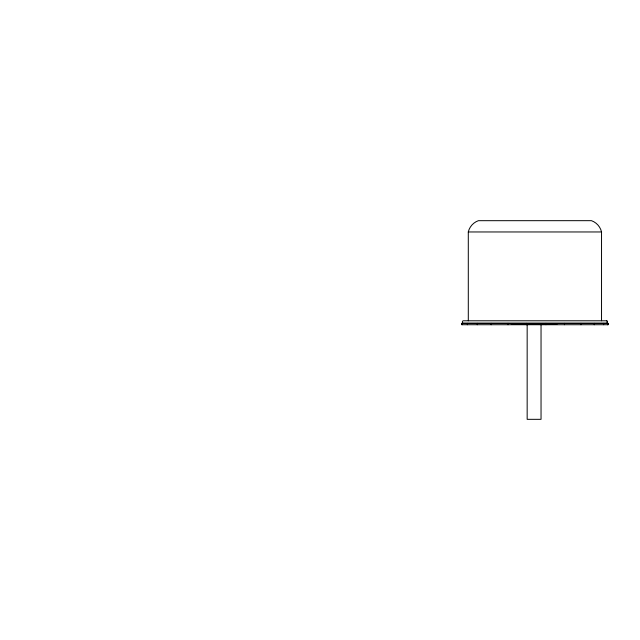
<?xml version="1.0" encoding="UTF-8"?>
<svg xmlns="http://www.w3.org/2000/svg" width="640" height="640" viewBox="0 0 640 640"><rect width="100%" height="100%" fill="white"/><g stroke="black" fill="none" stroke-linecap="round" stroke-linejoin="round"><path stroke-width="0.96" d="M606.736 323.344L606.952 323.2A1.448 1.432 -90 0 0 606.736 320.792L463.088 320.792A1.448 1.432 -90 0 0 462.88 323.2L463.088 323.344M468.296 320.792L468.296 231.96L601.536 231.96L601.536 320.792M462.872 323.2L606.952 323.2M511.256 324.192L556.936 324.192M607.944 323.344L607.944 324.728M607.768 323.344L607.768 324.728M603.608 323.344L603.608 324.728M594.296 323.344L594.296 324.728M580.936 323.344L580.936 324.728M564.448 323.344L564.448 324.728M545.944 323.344L545.944 324.728M541.04 324.192L541.04 419.328L527.16 419.328L527.16 324.192M526.696 323.344L526.696 324.728M508.016 323.344L508.016 324.728M491.176 323.344L491.176 324.728M477.312 323.344L477.312 324.728M467.384 323.344L467.384 324.728M462.064 323.344L462.064 324.728M468.28 231.952A15.912 15.8 -90 0 1 478.376 220.688L591.464 220.672A15.912 15.8 90 0 1 601.552 231.952M606.68 320.792A1.448 1.448 0 0 1 607.08 323.016M608 323.344L461.832 323.344L461.832 324.728L608 324.728L608 323.344"/></g></svg>
